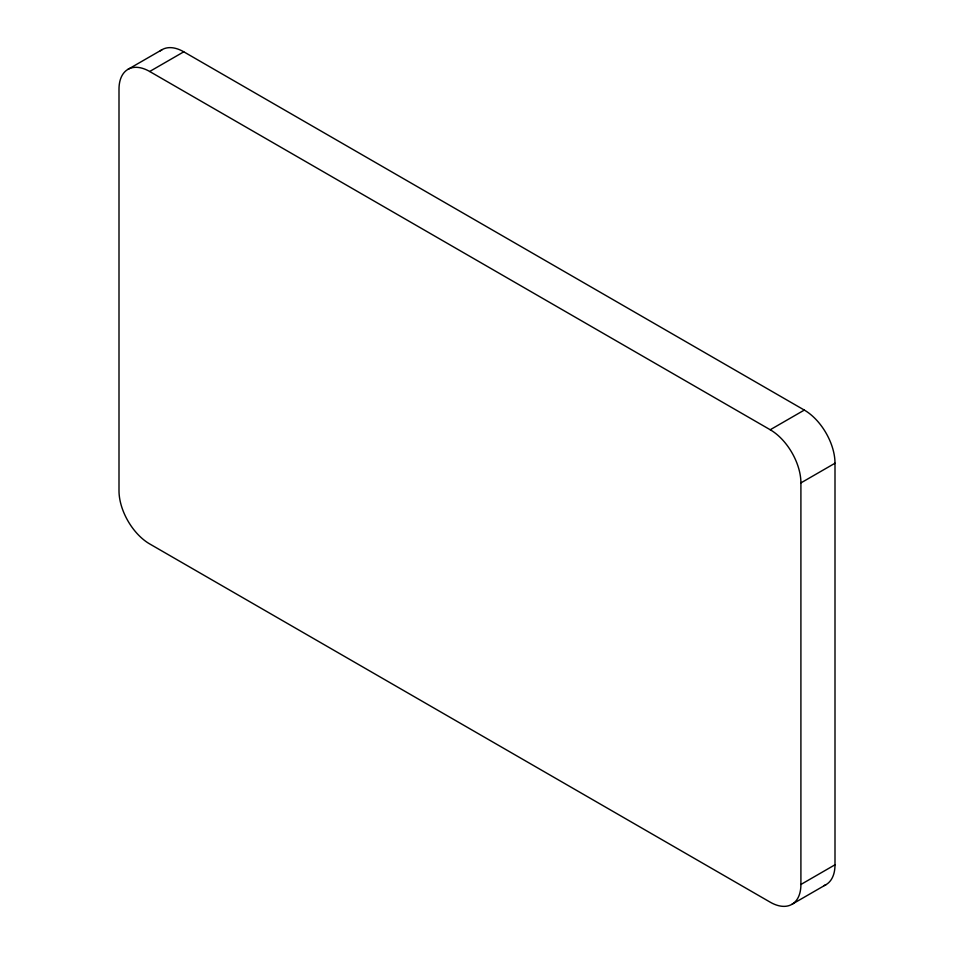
<?xml version="1.0" encoding="UTF-8"?>
<svg xmlns="http://www.w3.org/2000/svg" width="954" height="954" viewBox="0 0 954 954"><rect width="100%" height="100%" fill="white"/><g stroke="black" fill="none" stroke-linecap="round" stroke-linejoin="round"><path stroke-width="1.43" d="M127.991 69.344L162.085 49.668M835 864.789L800.907 884.477A43.395 25.054 60 0 1 770.224 902.186L149.683 543.923A43.395 25.054 60 0 1 119 490.773L119 89.211A43.395 25.054 60 0 1 149.683 71.49L183.776 51.814L804.317 410.077A43.395 25.054 60 0 1 835 463.227L835 864.789A43.395 25.054 60 0 1 824.041 885.598M149.683 71.49L770.224 429.753L804.317 410.077M800.907 884.477L800.907 482.903L835 463.227M791.915 904.332L826.009 884.656M770.224 429.753A43.395 25.054 60 0 1 800.907 482.903M160.272 50.896A43.395 25.054 60 0 1 183.776 51.814"/></g></svg>
